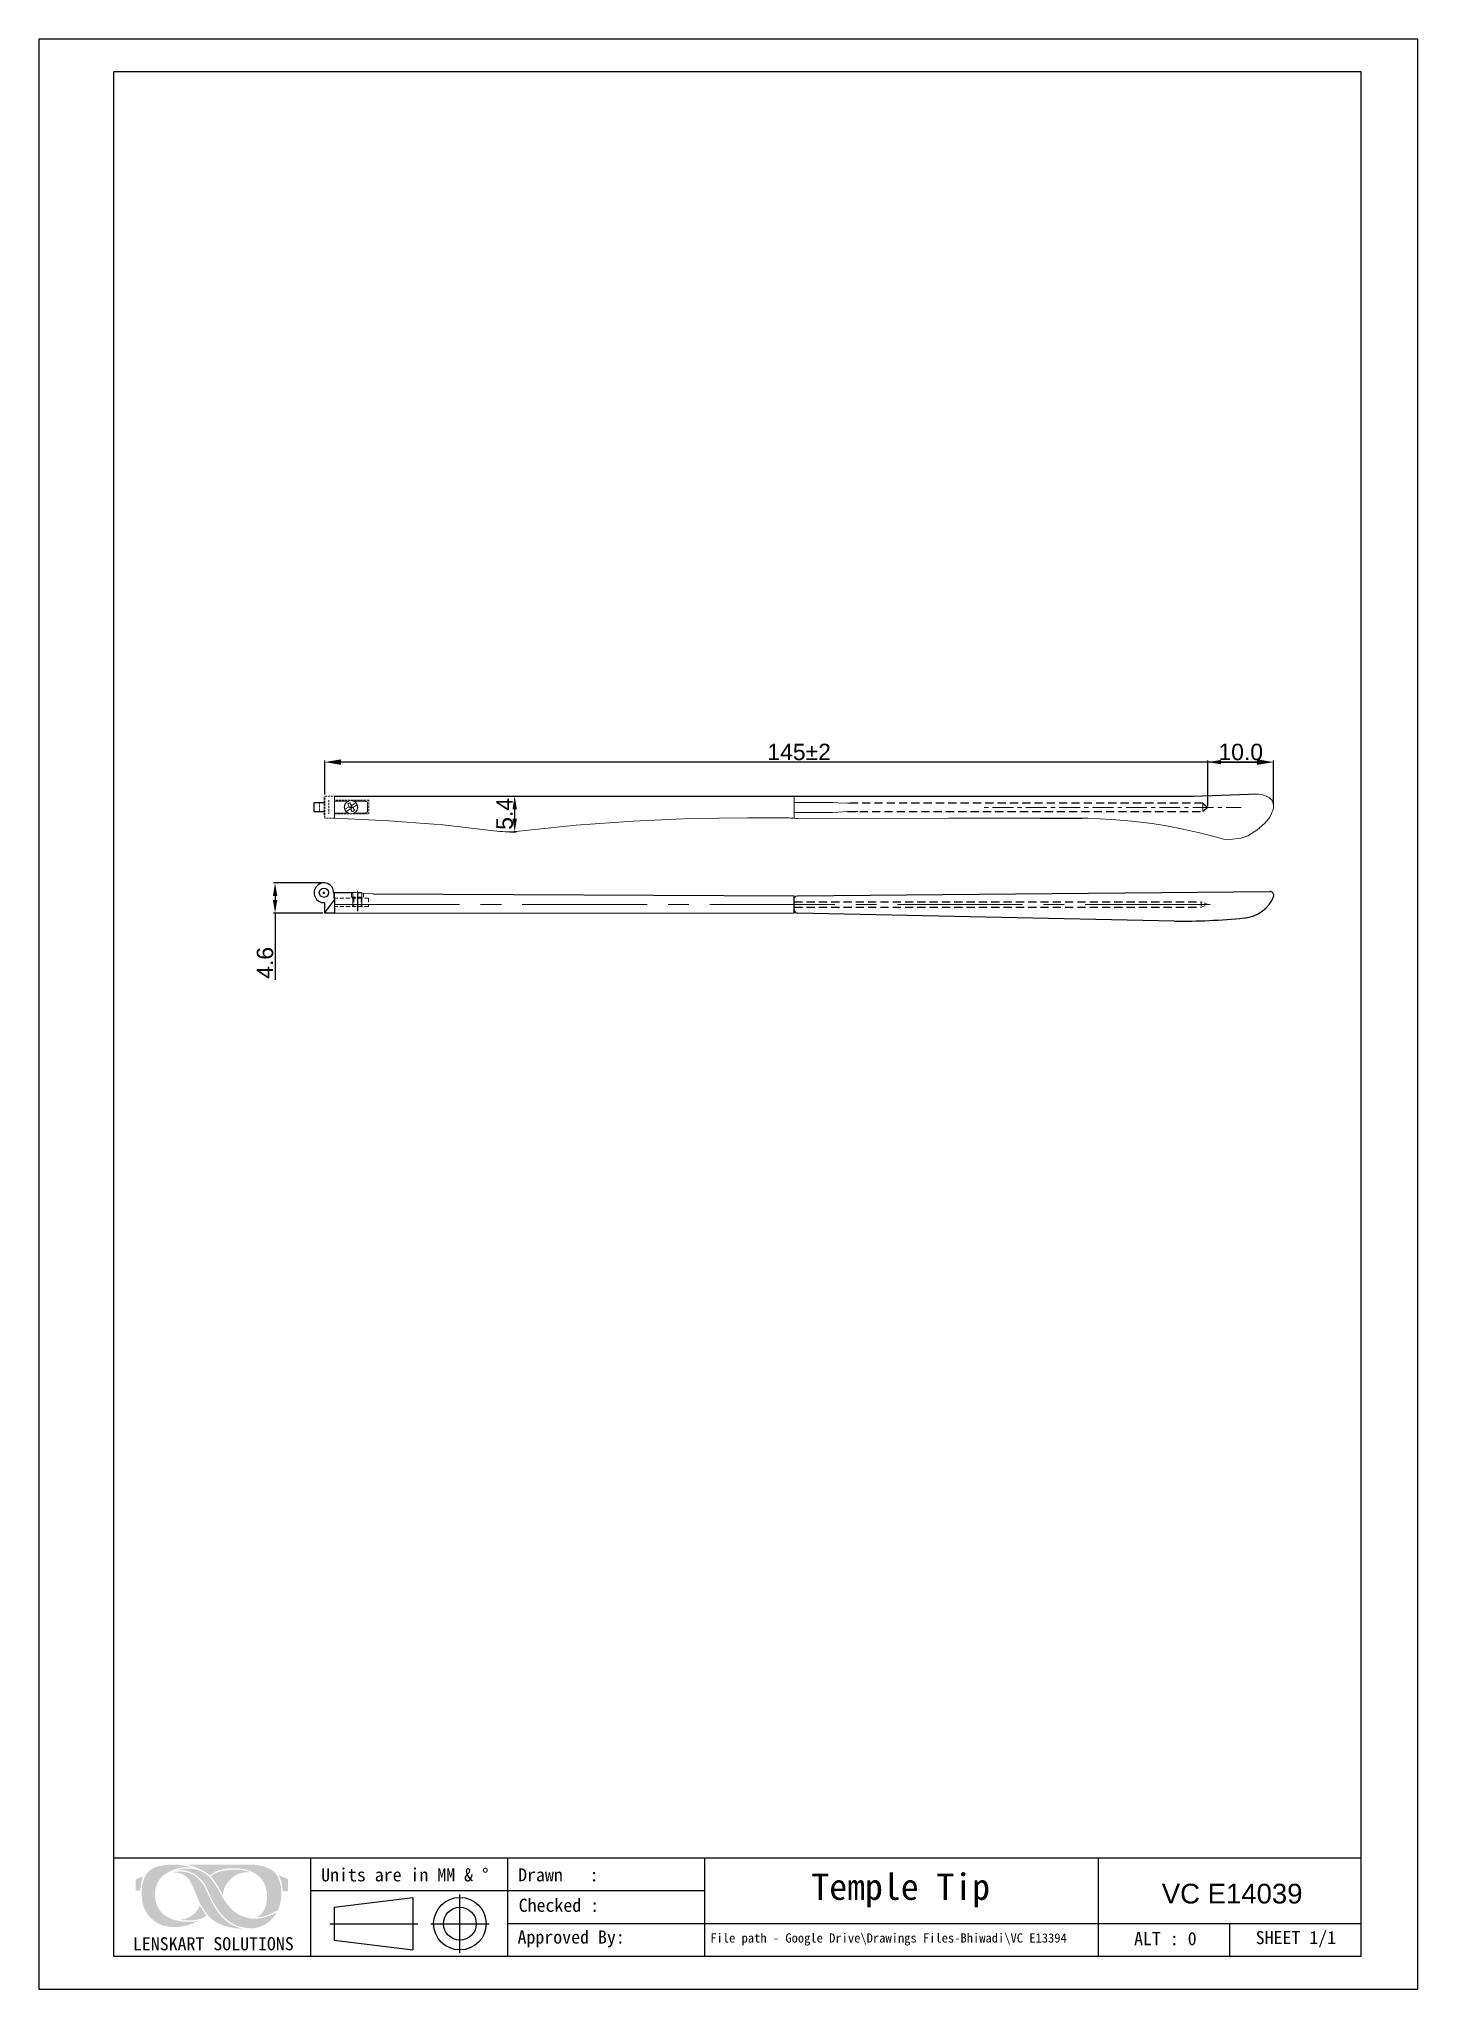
# Model space of a CAD drawing. Header units: inches. Extents: x 20 to 230, y -149 to 148.
import ezdxf

# ---------------------------------------------------------------- set-up
doc = ezdxf.new("R2010")
doc.units = ezdxf.units.IN
doc.header["$MEASUREMENT"] = 0
doc.linetypes.add('CENTER2', pattern=[28.575, 19.05, -3.175, 3.175, -3.175])
doc.linetypes.add('HIDDEN2', pattern=[0.1875, 0.125, -0.0625])
for name, color, linetype in [('Center Line', 2, 'CENTER2'), ('Dimension', 3, 'Continuous'), ('Hidden Line', 1, 'HIDDEN2'), ('PDF_0', 7, 'Continuous'), ('PDF_HID', 7, 'Continuous'), ('PDF_所有虚线', 7, 'Continuous'), ('图框-线条', 7, 'Continuous')]:
    doc.layers.add(name, color=color, linetype=linetype)
doc.layers.add('绘图层', color=7, linetype='Continuous', lineweight=15)
doc.styles.get("Standard").update_dxf_attribs({"font": 'arial.ttf'})
doc.styles.add('宋体', font='SimSun.ttf')
doc.dimstyles.new('Standard$0', dxfattribs={"dimtxt": 2.3, "dimasz": 2, "dimexe": 1, "dimexo": 1, "dimgap": 1, "dimtad": 1, "dimdec": 1, "dimzin": 0, "dimdsep": 46, "dimtxsty": 'Standard', "dimcen": 0, "dimclrd": 4, "dimclre": 4, "dimclrt": 4, "dimadec": 1, "dimazin": 0, "dimtfac": 1, "dimtdec": 1, "dimtofl": 0, "dimtmove": 0, "dimatfit": 0, "dimfxl": 1, "dimtfillclr": 256, "dimtolj": 1, "dimtzin": 0, "dimlwd": -1, "dimlwe": -1, "dimarcsym": 1})

# ---------------------------------------------------------------- blocks, each defined once
blk = doc.blocks.new('*D7')
at = {"layer": 'Defpoints', "color": 0, "transparency": 16777216}
for p in [(63.71, 37.44), (63.71, 32.26), (208.21, 30.8)]:
    blk.add_point(p, dxfattribs=at)
at = {"layer": 'Dimension', "color": 3, "transparency": 16777216}
for p, q in [((63.71, 32.51), (63.71, 37.69)), ((205.71, 37.44), (66.21, 37.44)), ((208.21, 31.05), (208.21, 37.69))]:
    blk.add_line(p, q, dxfattribs=at)
for points in [[(66.21, 37.86), (66.21, 37.02), (63.71, 37.44)], [(205.71, 37.86), (205.71, 37.02), (208.21, 37.44)]]:
    blk.add_solid(points, dxfattribs=at)
at = {"layer": 'Dimension', "transparency": 16777216, "insert": (135.96, 38.97), "char_height": 2.5, "attachment_point": 5}
blk.add_mtext('\\A1;145±2', dxfattribs=at)
blk = doc.blocks.new('*D8')
at = {"layer": 'Defpoints', "color": 0, "transparency": 16777216}
for p in [(208.21, 37.44), (198.21, 30.54), (208.21, 30.73)]:
    blk.add_point(p, dxfattribs=at)
at = {"layer": 'Dimension', "color": 3, "transparency": 16777216}
for p, q in [((198.21, 30.79), (198.21, 37.69)), ((200.21, 37.44), (206.21, 37.44)), ((208.21, 30.98), (208.21, 37.69))]:
    blk.add_line(p, q, dxfattribs=at)
for points in [[(200.21, 37.77), (200.21, 37.11), (198.21, 37.44)], [(206.21, 37.77), (206.21, 37.11), (208.21, 37.44)]]:
    blk.add_solid(points, dxfattribs=at)
at = {"layer": 'Dimension', "transparency": 16777216, "insert": (203.21, 38.97), "char_height": 2.5, "attachment_point": 5}
blk.add_mtext('\\A1;10.0', dxfattribs=at)
blk = doc.blocks.new('*D6')
at = {"layer": 'Defpoints', "color": 0, "transparency": 16777216}
for p in [(56.15, 19.04), (63.59, 19.04), (63.69, 14.44)]:
    blk.add_point(p, dxfattribs=at)
at = {"layer": 'Dimension', "color": 3, "transparency": 16777216}
for p, q in [((63.34, 19.04), (55.9, 19.04)), ((56.15, 17.04), (56.15, 16.44)), ((63.44, 14.44), (55.9, 14.44)), ((56.15, 14.44), (56.15, 4.29))]:
    blk.add_line(p, q, dxfattribs=at)
for points in [[(55.82, 17.04), (56.49, 17.04), (56.15, 19.04)], [(55.82, 16.44), (56.49, 16.44), (56.15, 14.44)]]:
    blk.add_solid(points, dxfattribs=at)
at = {"layer": 'Dimension', "transparency": 16777216, "insert": (54.63, 6.86), "char_height": 2.5, "attachment_point": 5, "rotation": 90}
blk.add_mtext('\\A1;4.6', dxfattribs=at)
blk = doc.blocks.new('ergere')
for p, q in [((2250.31, 1492.68), (2250.31, 1495.48)), ((2250.31, 1495.48), (2253.51, 1495.48)), ((2250.31, 1492.68), (2253.51, 1492.68))]:
    blk.add_line(p, q)
at = {"layer": 'Hidden Line', "linetype": 'HIDDEN2', "lineweight": 20, "ltscale": 5}
for p, q in [((2253.31, 1497.01), (2253.31, 1491.27)), ((2251.91, 1495.48), (2251.91, 1492.68)), ((2254.71, 1496.18), (2254.71, 1491.98))]:
    blk.add_line(p, q, dxfattribs=at)
blk.add_lwpolyline([(2256.51, 1497.37), (2256.51, 1490.65), (2253.51, 1490.65), (2253.51, 1497.37)], close=True, dxfattribs=at)
blk.add_lwpolyline([(2256.51, 1491.98), (2266.91, 1491.98), (2266.91, 1496.15), (2256.51, 1496.15)], dxfattribs=at)
blk = doc.blocks.new('*D11')
at = {"layer": 'Defpoints', "color": 0, "transparency": 16777216}
for p in [(91.63, 32.26), (92.64, 32.26), (91.63, 26.83)]:
    blk.add_point(p, dxfattribs=at)
at = {"layer": 'Dimension', "color": 3, "transparency": 16777216}
for p, q in [((91.88, 32.26), (92.89, 32.26)), ((92.64, 28.83), (92.64, 30.26)), ((91.88, 26.83), (92.89, 26.83))]:
    blk.add_line(p, q, dxfattribs=at)
for points in [[(92.31, 30.26), (92.98, 30.26), (92.64, 32.26)], [(92.31, 28.83), (92.98, 28.83), (92.64, 26.83)]]:
    blk.add_solid(points, dxfattribs=at)
at = {"layer": 'Dimension', "transparency": 16777216, "insert": (91.12, 29.55), "char_height": 2.5, "attachment_point": 5, "rotation": 90}
blk.add_mtext('\\A1;5.4', dxfattribs=at)

msp = doc.modelspace()

# ---------------------------------------------------------------- hatches: boundary and pattern name
at = {"layer": '图框-线条', "lineweight": 0, "ltscale": 0.1}
h = msp.add_hatch(color=252, dxfattribs=at)
edge = h.paths.add_edge_path()
edge.add_spline(control_points=[(34.91, -132.73), (34.91, -132.73), (34.91, -134.44), (34.91, -134.44), (34.91, -134.44), (34.91, -134.44), (35.62, -134.44), (35.62, -134.44), (35.62, -134.44), (35.67, -134.04), (35.68, -133.69), (35.76, -133.29), (35.76, -133.29), (35.82, -132.95), (35.93, -132.6), (36.06, -132.29), (36.06, -132.29), (36.06, -132.29), (34.91, -132.73), (34.91, -132.73)], knot_values=[0, 0, 0, 0, 0.166667, 0.166667, 0.166667, 0.166667, 0.333333, 0.333333, 0.333333, 0.333333, 0.5, 0.5, 0.5, 0.5, 0.666667, 0.666667, 0.666667, 0.666667, 1, 1, 1, 1], degree=3, periodic=0)
edge = h.paths.add_edge_path()
edge.add_spline(control_points=[(57.31, -134.52), (57.31, -134.52), (58.11, -134.53), (58.11, -134.53), (58.11, -134.53), (58.11, -134.53), (58.12, -132.67), (58.12, -132.67), (58.12, -132.67), (58.12, -132.67), (56.71, -132.11), (56.71, -132.11), (56.71, -132.11), (56.85, -132.47), (57.01, -132.73), (57.12, -133.18), (57.12, -133.18), (57.23, -133.63), (57.27, -134.03), (57.31, -134.52)], knot_values=[0, 0, 0, 0, 0.166667, 0.166667, 0.166667, 0.166667, 0.333333, 0.333333, 0.333333, 0.333333, 0.5, 0.5, 0.5, 0.5, 0.666667, 0.666667, 0.666667, 0.666667, 1, 1, 1, 1], degree=3, periodic=0)
edge = h.paths.add_edge_path(flags=17)
edge.add_spline(control_points=[(41.83, -138.86), (41.96, -138.97), (42.78, -138.98), (42.92, -138.99), (42.92, -138.99), (43.8, -139.02), (45.13, -138.8), (45.7, -138.25), (45.7, -138.25), (45.65, -138.17), (45.62, -138.13), (45.56, -138.06), (45.56, -138.06), (45.56, -138.06), (44.69, -136.77), (44.69, -136.77), (44.69, -136.77), (44.48, -137.03), (44.39, -137.53), (43.59, -138.14), (43.59, -138.14), (43.11, -138.51), (42.55, -138.76), (41.83, -138.86)], knot_values=[0, 0, 0, 0, 0.142857, 0.142857, 0.142857, 0.142857, 0.285714, 0.285714, 0.285714, 0.285714, 0.428571, 0.428571, 0.428571, 0.428571, 0.571429, 0.571429, 0.571429, 0.571429, 0.714286, 0.714286, 0.714286, 0.714286, 1, 1, 1, 1], degree=3, periodic=0)
edge = h.paths.add_edge_path(flags=17)
edge.add_spline(control_points=[(46.37, -132.29), (46.42, -132.37), (46.43, -132.36), (46.5, -132.43), (46.5, -132.43), (47.15, -133.17), (48.08, -134.96), (48.2, -135.09), (48.2, -135.09), (48.26, -133.59), (49.51, -132.28), (50.74, -131.85), (50.74, -131.85), (51.39, -131.62), (51.74, -131.62), (52.46, -131.68), (52.46, -131.68), (52.22, -131.49), (51.22, -131.32), (50.96, -131.3), (50.96, -131.3), (49.75, -131.16), (48, -131.27), (46.92, -131.87), (46.92, -131.87), (46.75, -131.97), (46.44, -132.17), (46.37, -132.29)], knot_values=[0, 0, 0, 0, 0.125, 0.125, 0.125, 0.125, 0.25, 0.25, 0.25, 0.25, 0.375, 0.375, 0.375, 0.375, 0.5, 0.5, 0.5, 0.5, 0.625, 0.625, 0.625, 0.625, 0.75, 0.75, 0.75, 0.75, 1, 1, 1, 1], degree=3, periodic=0)
edge = h.paths.add_edge_path()
edge.add_spline(control_points=[(45.79, -134.64), (45.39, -133.72), (45.26, -133.47), (44.62, -132.78), (44.62, -132.78), (43.75, -131.83), (42.4, -131.37), (41.08, -131.55), (41.08, -131.55), (40.99, -131.56), (40.91, -131.57), (40.83, -131.58), (40.83, -131.58), (40.83, -131.58), (40.59, -131.66), (40.59, -131.66), (40.59, -131.66), (41.36, -131.69), (41.96, -131.81), (42.47, -132.19), (42.47, -132.19), (42.97, -132.57), (43.17, -132.87), (43.49, -133.54), (43.49, -133.54), (44.02, -134.62), (44.38, -135.83), (44.97, -136.83), (44.97, -136.83), (45.6, -137.9), (46.21, -138.68), (47.28, -139.3), (47.28, -139.3), (48.13, -139.8), (49.92, -140.27), (51.11, -140.22), (51.11, -140.22), (50.98, -140.16), (50.79, -140.13), (50.64, -140.08), (50.64, -140.08), (48.43, -139.41), (47.15, -137.53), (46.17, -135.47), (46.17, -135.47), (46.04, -135.2), (45.92, -134.92), (45.79, -134.64)], knot_values=[0, 0, 0, 0, 0.076923, 0.076923, 0.076923, 0.076923, 0.153846, 0.153846, 0.153846, 0.153846, 0.230769, 0.230769, 0.230769, 0.230769, 0.307692, 0.307692, 0.307692, 0.307692, 0.384615, 0.384615, 0.384615, 0.384615, 0.461538, 0.461538, 0.461538, 0.461538, 0.538462, 0.538462, 0.538462, 0.538462, 0.615385, 0.615385, 0.615385, 0.615385, 0.692308, 0.692308, 0.692308, 0.692308, 0.769231, 0.769231, 0.769231, 0.769231, 0.846154, 0.846154, 0.846154, 0.846154, 1, 1, 1, 1], degree=3, periodic=0)
edge = h.paths.add_edge_path()
edge.add_spline(control_points=[(56.42, -137.79), (56.38, -137.79), (55.56, -138.18), (55.4, -138.24), (55.4, -138.24), (55.04, -138.38), (54.63, -138.51), (54.24, -138.58), (54.24, -138.58), (53.26, -138.77), (52.55, -138.77), (51.62, -138.5), (51.62, -138.5), (50.03, -138.03), (49.11, -136.92), (48.36, -135.77), (48.36, -135.77), (47.04, -133.71), (46.5, -131.72), (43.95, -131.18), (43.95, -131.18), (43.52, -131.09), (43.01, -131.05), (42.56, -131.09), (42.56, -131.09), (42.25, -131.11), (41.53, -131.18), (41.31, -131.31), (41.31, -131.31), (42.44, -131.29), (43.32, -131.51), (44.11, -132.08), (44.11, -132.08), (45.76, -133.26), (45.82, -134.5), (46.68, -136.05), (46.68, -136.05), (47.1, -136.79), (47.39, -137.36), (47.97, -138.03), (47.97, -138.03), (49.15, -139.42), (50.42, -140.04), (52.36, -140.18), (52.36, -140.18), (53.3, -140.25), (54.24, -139.84), (54.86, -139.44), (54.86, -139.44), (55.28, -139.18), (55.62, -138.84), (55.94, -138.47), (55.94, -138.47), (56.11, -138.28), (56.29, -137.99), (56.42, -137.79)], knot_values=[0, 0, 0, 0, 0.066667, 0.066667, 0.066667, 0.066667, 0.133333, 0.133333, 0.133333, 0.133333, 0.2, 0.2, 0.2, 0.2, 0.266667, 0.266667, 0.266667, 0.266667, 0.333333, 0.333333, 0.333333, 0.333333, 0.4, 0.4, 0.4, 0.4, 0.466667, 0.466667, 0.466667, 0.466667, 0.533333, 0.533333, 0.533333, 0.533333, 0.6, 0.6, 0.6, 0.6, 0.666667, 0.666667, 0.666667, 0.666667, 0.733333, 0.733333, 0.733333, 0.733333, 0.8, 0.8, 0.8, 0.8, 0.866667, 0.866667, 0.866667, 0.866667, 1, 1, 1, 1], degree=3, periodic=0)
edge = h.paths.add_edge_path()
edge.add_spline(control_points=[(46.22, -132.13), (46.78, -131.69), (46.94, -131.55), (47.76, -131.32), (47.76, -131.32), (49.63, -130.8), (52.05, -130.94), (53.51, -132.09), (53.51, -132.09), (54.32, -132.72), (54.97, -133.82), (54.93, -135.37), (54.93, -135.37), (54.91, -136.51), (54.63, -137.62), (53.72, -138.28), (53.72, -138.28), (53.66, -138.32), (53.41, -138.48), (53.36, -138.5), (53.36, -138.5), (54.24, -138.55), (55.64, -137.95), (56.37, -137.53), (56.37, -137.53), (56.65, -137.37), (56.62, -137.4), (56.74, -137.08), (56.74, -137.08), (57.21, -135.82), (57.22, -134.07), (56.8, -132.84), (56.8, -132.84), (56.6, -132.28), (56.39, -131.98), (56.02, -131.61), (56.02, -131.61), (55.26, -130.85), (53.75, -130.5), (52.66, -130.5), (52.66, -130.5), (49.43, -130.5), (46.12, -130.46), (42.92, -130.5), (42.92, -130.5), (43.15, -130.6), (43.57, -130.7), (43.84, -130.79), (43.84, -130.79), (44.11, -130.89), (45.29, -131.45), (45.52, -131.59), (45.52, -131.59), (45.84, -131.78), (46.16, -132.09), (46.22, -132.13)], knot_values=[0, 0, 0, 0, 0.066667, 0.066667, 0.066667, 0.066667, 0.133333, 0.133333, 0.133333, 0.133333, 0.2, 0.2, 0.2, 0.2, 0.266667, 0.266667, 0.266667, 0.266667, 0.333333, 0.333333, 0.333333, 0.333333, 0.4, 0.4, 0.4, 0.4, 0.466667, 0.466667, 0.466667, 0.466667, 0.533333, 0.533333, 0.533333, 0.533333, 0.6, 0.6, 0.6, 0.6, 0.666667, 0.666667, 0.666667, 0.666667, 0.733333, 0.733333, 0.733333, 0.733333, 0.8, 0.8, 0.8, 0.8, 0.866667, 0.866667, 0.866667, 0.866667, 1, 1, 1, 1], degree=3, periodic=0)
edge = h.paths.add_edge_path()
edge.add_spline(control_points=[(44.44, -139.08), (44.3, -139.07), (44.04, -139.13), (43.88, -139.15), (43.88, -139.15), (41.31, -139.39), (38.27, -138.71), (37.9, -135.57), (37.9, -135.57), (37.73, -134.1), (38.19, -132.77), (39.36, -131.97), (39.36, -131.97), (40.53, -131.16), (41.71, -130.84), (43.44, -130.89), (43.44, -130.89), (43.44, -130.89), (42.74, -130.7), (42.74, -130.7), (42.74, -130.7), (41.22, -130.37), (38.93, -130.36), (37.58, -131.03), (37.58, -131.03), (36.82, -131.41), (36.39, -131.98), (36.1, -132.93), (36.1, -132.93), (35.6, -134.55), (35.75, -137.05), (36.96, -138.33), (36.96, -138.33), (37.12, -138.49), (37.19, -138.6), (37.38, -138.75), (37.38, -138.75), (37.57, -138.9), (37.61, -138.96), (37.85, -139.13), (37.85, -139.13), (39.42, -140.24), (41.48, -140.18), (43.28, -139.58), (43.28, -139.58), (43.49, -139.51), (43.69, -139.42), (43.89, -139.34), (43.89, -139.34), (44.01, -139.29), (44.37, -139.09), (44.44, -139.08)], knot_values=[0, 0, 0, 0, 0.071429, 0.071429, 0.071429, 0.071429, 0.142857, 0.142857, 0.142857, 0.142857, 0.214286, 0.214286, 0.214286, 0.214286, 0.285714, 0.285714, 0.285714, 0.285714, 0.357143, 0.357143, 0.357143, 0.357143, 0.428571, 0.428571, 0.428571, 0.428571, 0.5, 0.5, 0.5, 0.5, 0.571429, 0.571429, 0.571429, 0.571429, 0.642857, 0.642857, 0.642857, 0.642857, 0.714286, 0.714286, 0.714286, 0.714286, 0.785714, 0.785714, 0.785714, 0.785714, 0.857143, 0.857143, 0.857143, 0.857143, 1, 1, 1, 1], degree=3, periodic=0)

# ---------------------------------------------------------------- linework, layer by layer
for p, q in [((221.55, 142.57), (31.55, 142.57)), ((31.55, 142.57), (31.55, -144.43)), ((221.55, -144.43), (221.55, 142.57)), ((65.21, 32.26), (196.09, 32.26)), ((196.09, 32.26), (204.4, 32.58)), ((172.66, 28.89), (179.01, 28.89)), ((63.69, 14.44), (65.19, 16.44)), ((63.69, 16.04), (63.69, 14.44)), ((65.09, 17.54), (65.09, 16.74)), ((65.19, 16.74), (65.19, 14.44)), ((65.21, 17.57), (68.02, 17.56)), ((71.08, 17.36), (135.21, 17.07)), ((135.21, 14.46), (135.21, 17.07)), ((65.19, 14.44), (63.69, 14.44)), ((65.19, 14.42), (135.21, 14.46)), ((193.07, 13.21), (135.7, 14.44)), ((31.55, -129.43), (221.55, -129.43)), ((61.55, -129.43), (61.55, -144.43)), ((91.55, -129.43), (91.55, -144.43)), ((121.55, -129.43), (121.55, -144.43)), ((181.55, -144.43), (181.55, -129.43)), ((61.55, -134.43), (121.55, -134.43)), ((65.15, -136.98), (77.15, -135.48)), ((77.15, -135.48), (77.15, -143.48)), ((84.3, -143.93), (84.3, -135.04)), ((64.48, -139.48), (77.88, -139.48)), ((65.15, -136.98), (65.15, -141.98)), ((79.85, -139.48), (88.74, -139.48)), ((91.55, -139.43), (221.55, -139.43)), ((201.55, -144.43), (201.55, -139.43)), ((65.15, -141.98), (77.15, -143.48)), ((31.55, -144.43), (221.55, -144.43))]:
    msp.add_line(p, q)
at = {"color": 1}
for p, q in [((197.42, 31.18), (198.21, 30.54)), ((198.21, 30.54), (197.42, 29.91))]:
    msp.add_line(p, q, dxfattribs=at)
at = {"linetype": 'Continuous'}
for p, q in [((63.45, 17.54), (63.73, 17.54)), ((63.59, 17.4), (63.59, 17.68))]:
    msp.add_line(p, q, dxfattribs=at)
at = {"ltscale": 5}
for p, q in [((135.21, 14.94), (135.21, 16.59)), ((135.71, 17.07), (207.67, 17.74))]:
    msp.add_line(p, q, dxfattribs=at)
msp.add_lwpolyline([(20.2, -149.43), (230.2, -149.43), (230.2, 147.57), (20.2, 147.57)], close=True)
at = {"color": 7, "linetype": 'Continuous', "lineweight": 20, "ltscale": 0.036}
for points in [[(66.78, 30.25), (67.45, 30.65), (67.21, 31.06, -0.145898), (67.55, 31.26), (67.79, 30.85), (68.46, 31.25)], [(68.67, 30.91), (68, 30.51), (68.24, 30.1, -0.145898), (67.89, 29.9), (67.65, 30.31), (66.98, 29.91)]]:
    msp.add_lwpolyline(points, format="xyb", dxfattribs=at)
at = {"lineweight": 20}
for radius in [1.02, 1]:
    msp.add_circle((67.72, 30.58), radius, dxfattribs=at)
for centre, radius in [((63.59, 17.54), 0.7), ((84.3, -139.48), 4), ((84.3, -139.48), 2.5)]:
    msp.add_circle(centre, radius)
for centre, radius, start, end in [((63.59, 17.54), 1.5, 0, 273.8226), ((135.71, 14.94), 0.5, 180, 268.764)]:
    msp.add_arc(centre, radius, start, end)
msp.add_arc((135.71, 16.57), 0.5, 90.1978, 177.9946, dxfattribs=at)
at = {"ltscale": 5}
for centre, radius, start, end in [((203.38, 18.87), 5.19, 273.9735, 339.6162), ((207.64, 17.14), 0.604, 352.666, 89.7767), ((193.91, 112.05), 98.84, 269.5148, 275.7092)]:
    msp.add_arc(centre, radius, start, end, dxfattribs=at)
at = {"layer": 'Center Line', "ltscale": 15}
for p, q in [((67.51, 30.58), (67.95, 30.58)), ((67.72, 30.76), (67.72, 30.39))]:
    msp.add_line(p, q, dxfattribs=at)
at = {"layer": 'Center Line', "lineweight": 5}
msp.add_line((65.21, 15.76), (199.16, 15.76), dxfattribs=at)
at = {"layer": 'Center Line', "ltscale": 0.2}
msp.add_line((68.69, 17.63), (68.69, 14.74), dxfattribs=at)
at = {"layer": 'Center Line', "lineweight": 5}
for points in [[(164.15, 30.54), (164.78, 30.54)], [(165.42, 30.54), (168.59, 30.54)], [(169.23, 30.54), (169.86, 30.54)], [(170.5, 30.54), (173.67, 30.54)], [(174.31, 30.54), (174.94, 30.54)], [(175.58, 30.54), (178.75, 30.54)], [(179.39, 30.54), (180.02, 30.54)], [(180.66, 30.54), (183.83, 30.54)], [(184.47, 30.54), (185.1, 30.54)], [(185.74, 30.54), (188.91, 30.54)], [(189.55, 30.54), (190.18, 30.54)], [(190.82, 30.54), (193.99, 30.54)], [(194.63, 30.54), (195.26, 30.54)], [(195.9, 30.54), (199.07, 30.54)], [(199.71, 30.54), (200.34, 30.54)], [(200.98, 30.54), (203.26, 30.54)]]:
    msp.add_lwpolyline(points, dxfattribs=at)
at = {"layer": 'Hidden Line', "linetype": 'HIDDEN2', "lineweight": 20, "ltscale": 5}
for p, q in [((68.69, 15.44), (68.69, 17.84)), ((70.39, 16.74), (65.09, 16.74)), ((70.39, 15.44), (65.19, 15.44)), ((67.79, 16.87), (67.79, 17.57)), ((67.79, 17.57), (69.6, 17.56)), ((67.79, 16.87), (69.6, 16.87)), ((67.99, 17.56), (67.99, 15.44)), ((67.99, 15.44), (67.99, 16.87)), ((69.39, 15.44), (67.99, 15.44)), ((68.14, 16.74), (68.14, 15.44)), ((69.24, 16.74), (69.24, 15.44)), ((69.39, 17.47), (69.39, 15.44)), ((69.6, 16.87), (69.6, 17.57)), ((70.39, 16.74), (70.39, 15.44)), ((197.2, 16.16), (197.2, 15.36)), ((198.2, 15.76), (197.2, 16.16)), ((197.2, 15.36), (198.2, 15.76))]:
    msp.add_line(p, q, dxfattribs=at)
at = {"layer": 'Hidden Line', "ltscale": 10}
for p, q in [((135.21, 16.16), (197.2, 16.16)), ((135.21, 15.36), (197.2, 15.36))]:
    msp.add_line(p, q, dxfattribs=at)
at = {"layer": 'Hidden Line', "color": 1, "lineweight": 5, "ltscale": 15}
for points in [[(65.21, 31.5), (67.18, 31.5)], [(68.01, 31.5), (69.91, 31.5), (69.98, 31.5), (70.04, 31.43), (70.1, 31.43), (70.17, 31.37), (70.23, 31.31), (70.23, 31.24), (70.23, 31.18), (70.23, 29.97), (70.23, 29.91), (70.23, 29.85), (70.17, 29.85), (70.17, 29.78), (70.1, 29.72), (70.04, 29.72), (69.98, 29.72), (69.91, 29.66), (68.01, 29.66)], [(65.21, 29.66), (67.18, 29.66)]]:
    msp.add_lwpolyline(points, dxfattribs=at)
at = {"layer": 'Hidden Line', "ltscale": 10}
for points in [[(197.42, 31.18), (143.32, 31.18)], [(143.32, 29.91), (197.42, 29.91)]]:
    msp.add_lwpolyline(points, dxfattribs=at)
at = {"layer": 'Hidden Line', "linetype": 'HIDDEN2', "lineweight": 20, "ltscale": 5}
msp.add_lwpolyline([(69.38, 16.87), (69.39, 15.44)], dxfattribs=at)
at = {"layer": 'PDF_0', "lineweight": 5}
for p, q in [((65.21, 17.57), (65.19, 14.42)), ((68.02, 17.56), (65.21, 17.57)), ((71.08, 17.36), (68.02, 17.56))]:
    msp.add_line(p, q, dxfattribs=at)
for points in [[(65.21, 32.26), (65.21, 28.89)], [(135.21, 32.26), (135.21, 28.89)], [(89.92, 26.92), (81.72, 27.88), (73.47, 28.51), (65.21, 28.89)], [(93.34, 26.92), (101.98, 27.81), (110.68, 28.45), (119.44, 28.83), (128.14, 28.96), (133.54, 28.96)], [(135.76, 28.83), (158.69, 28.89)]]:
    msp.add_lwpolyline(points, dxfattribs=at)
for centre, radius, start, end in [((91.63, 42.84), 16.01, 263.8519, 276.1481), ((132.95, -0.83), 29.8, 84.5899, 88.8758)]:
    msp.add_arc(centre, radius, start, end, dxfattribs=at)
at = {"layer": 'PDF_HID', "lineweight": 5}
for points in [[(208.15, 30.23), (208.21, 30.48), (208.21, 30.73)], [(208.21, 30.73), (208.21, 30.8), (208.21, 31.12)]]:
    msp.add_lwpolyline(points, dxfattribs=at)
at = {"layer": 'PDF_所有虚线', "color": 1, "lineweight": 5}
for p, q in [((141.86, 31.25), (141.1, 31.31)), ((141.86, 29.84), (141.1, 29.78)), ((143.32, 31.18), (141.86, 31.25)), ((143.32, 29.91), (141.86, 29.84)), ((143.76, 31.18), (143.32, 31.18)), ((144.97, 29.91), (143.32, 29.91)), ((144.97, 31.18), (143.76, 31.18)), ((197.42, 31.18), (197.42, 29.91))]:
    msp.add_line(p, q, dxfattribs=at)
at = {"layer": 'PDF_所有虚线', "color": 1, "lineweight": 5, "ltscale": 15}
for points in [[(141.1, 31.31), (135.21, 31.31)], [(141.1, 29.78), (135.21, 29.78)]]:
    msp.add_lwpolyline(points, dxfattribs=at)
at = {"layer": 'PDF_所有虚线', "lineweight": 5}
for points in [[(204.4, 32.58), (204.4, 32.58), (205.17, 32.58), (205.93, 32.58), (206.56, 32.45), (207.2, 32.2), (207.52, 32.07), (207.77, 31.81), (207.96, 31.69), (208.02, 31.5), (208.15, 31.31), (208.21, 31.12)], [(206.82, 28.07), (207.58, 28.96), (207.9, 29.59), (208.15, 30.23)], [(160.46, 28.89), (158.69, 28.89)], [(162.88, 28.89), (160.46, 28.89)], [(167.89, 28.89), (162.88, 28.89)], [(170.31, 28.89), (167.89, 28.89)], [(172.66, 28.89), (170.31, 28.89)], [(180.98, 28.83), (179.9, 28.89), (179.01, 28.89)], [(184.21, 28.64), (180.98, 28.83)], [(186.56, 28.45), (184.21, 28.64)], [(189.74, 28.07), (188.4, 28.26), (186.56, 28.45)], [(191.9, 27.75), (189.74, 28.07)], [(194.44, 27.24), (191.9, 27.75)], [(196.72, 26.73), (194.44, 27.24)], [(201.55, 25.65), (200.66, 25.72), (198.75, 26.23), (196.72, 26.73)], [(204.28, 26.23), (205.67, 27.05), (206.82, 28.07)], [(201.55, 25.65), (203.2, 25.85), (204.28, 26.23)]]:
    msp.add_lwpolyline(points, dxfattribs=at)

# ---------------------------------------------------------------- block references
at = {"xscale": 0.5, "yscale": 0.5, "zscale": 0.5}
msp.add_blockref('ergere', (-1063.04, -716.43), dxfattribs=at)

# ---------------------------------------------------------------- texts
at = {"insert": (201.9, -134.92), "char_height": 3, "width": 34.3483, "attachment_point": 5}
msp.add_mtext('VC E14039', dxfattribs=at)
at = {"layer": '绘图层', "color": 7, "linetype": 'ByBlock', "lineweight": 9, "attachment_point": 5, "style": '宋体'}
for s, insert, char_height, width in [('\\pxql;{\\fNSimSun|b0|i0|c0|p49;Units are in MM & %%D}', (78.44, -132.05), 2, 30.5443), ('\\pxql;{\\fNSimSun|b0|i0|c0|p49;Drawn   : }', (108.44, -132.05), 2, 30.5443), ('{\\fNSimSun|b0|i0|c0|p49;Temple Tip}', (151.43, -134.42), 4, 58.2869), ('\\pxql;{\\fNSimSun|b0|i0|c0|p49;Checked : }', (104.7, -136.69), 2, 22.9015), ('{\\fSimSun|b0|i0|c134|p2;LENSKART SOLUTIONS}', (46.75, -142.55), 2, 58.9745), ('\\pxql;{\\fNSimSun|b0|i0|c0|p49;Approved By:}', (104.53, -141.8), 2, 22.9015), ('\\pxql;{\\fNSimSun|b0|i0|c0|p49;File path - Google Drive\\\\Drawings Files-Bhiwadi\\\\VC E13394}', (167.38, -141.88), 1.4, 89.89), ('{\\fNSimSun|b0|i0|c0|p49;ALT : 0}', (191.73, -141.77), 2, 17.2791), ('{\\fNSimSun|b0|i0|c0|p49;SHEET 1/1}', (211.61, -141.84), 2, 17.2791)]:
    msp.add_mtext(s, dxfattribs=dict(at, insert=insert, char_height=char_height, width=width))

# ---------------------------------------------------------------- dimensions: what is measured, and where the dimension line sits
at = {"layer": 'Dimension'}
for base, p1, p2, override, picture, middle in [((63.7138, 37.4389), (208.2149, 30.7984), (63.7138, 32.2589), {"dimtxt": 2.5, "dimasz": 2.5, "dimexe": 0.25, "dimexo": 0.25, "dimgap": 0.25, "dimdec": 0, "dimclrd": 3, "dimclre": 3, "dimclrt": 256, "dimadec": 0, "dimtol": 1, "dimtp": 2, "dimtm": 2, "dimtdec": 0, "dimatfit": 3}, '*D7', (135.9644, 38.9654)), ((208.21, 37.44), (198.21, 30.54), (208.21, 30.73), {"dimtxt": 2.5, "dimexe": 0.25, "dimexo": 0.25, "dimgap": 0.25, "dimtad": 1, "dimtih": 0, "dimtoh": 0, "dimclrd": 3, "dimclre": 3, "dimclrt": 256, "dimadec": 2, "dimtp": 1, "dimtm": 1, "dimtdec": 0, "dimatfit": 3}, '*D8', (203.21, 38.97))]:
    dim = msp.add_linear_dim(base=base, p1=p1, p2=p2, dimstyle='Standard$0', override=override, dxfattribs=at)
    dim.commit()
    dim.dimension.update_dxf_attribs({"geometry": picture, "text_midpoint": middle})
dim = msp.add_linear_dim(base=(92.64, 32.26), p1=(91.63, 26.83), p2=(91.63, 32.26), angle=90, dimstyle='Standard$0', override={"dimtxt": 2.5, "dimexe": 0.25, "dimexo": 0.25, "dimgap": 0.25, "dimclrd": 3, "dimclre": 3, "dimclrt": 256, "dimadec": 2, "dimtp": 1, "dimtm": 1, "dimtdec": 0, "dimatfit": 3}, dxfattribs=at)
dim.commit()
dim.dimension.update_dxf_attribs({"geometry": '*D11', "text_midpoint": (91.12, 29.55)})
dim = msp.add_linear_dim(base=(56.15, 19.04), p1=(63.69, 14.44), p2=(63.59, 19.04), angle=90, dimstyle='Standard$0', override={"dimtxt": 2.5, "dimexe": 0.25, "dimexo": 0.25, "dimgap": 0.25, "dimtad": 1, "dimtih": 0, "dimtoh": 0, "dimclrd": 3, "dimclre": 3, "dimclrt": 256, "dimadec": 2, "dimtp": 1, "dimtm": 1, "dimtdec": 0, "dimatfit": 3}, dxfattribs=at)
dim.commit()
dim.dimension.update_dxf_attribs({"geometry": '*D6', "text_midpoint": (56.15, 6.86), "dimtype": 160})

doc.saveas('drawing.dxf')
